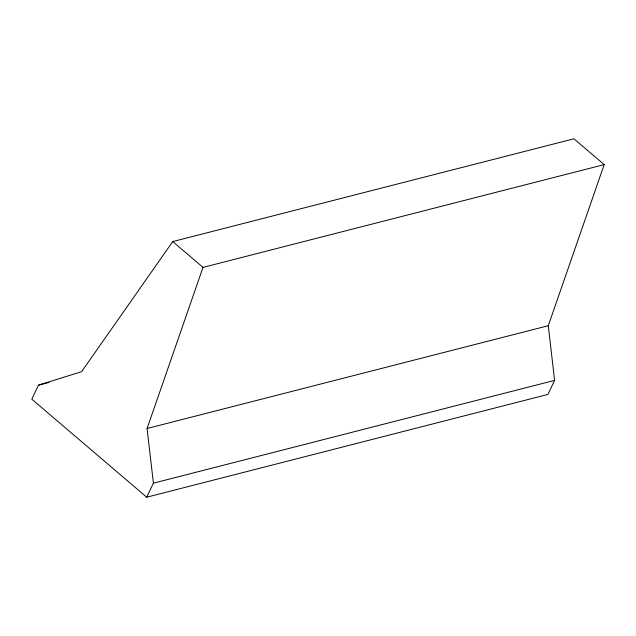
<?xml version="1.0" encoding="UTF-8"?>
<svg xmlns="http://www.w3.org/2000/svg" width="636" height="636" viewBox="0 0 636 636"><rect width="100%" height="100%" fill="white"/><g stroke="black" fill="none" stroke-linecap="round" stroke-linejoin="round"><path stroke-width="0.95" d="M146.709 497.209L153.403 483.169L147.083 428.505L203.003 267.39L604.2 164.605L548.28 325.719L554.6 380.392L547.906 394.431L146.709 497.209L31.8 399.177L38.494 385.138L81.615 371.663L172.746 241.569L573.942 138.791L604.2 164.605M38.494 385.138L49.075 382.427M147.083 428.505L548.28 325.719M153.403 483.169L554.6 380.392M172.746 241.569L203.003 267.39"/></g></svg>
